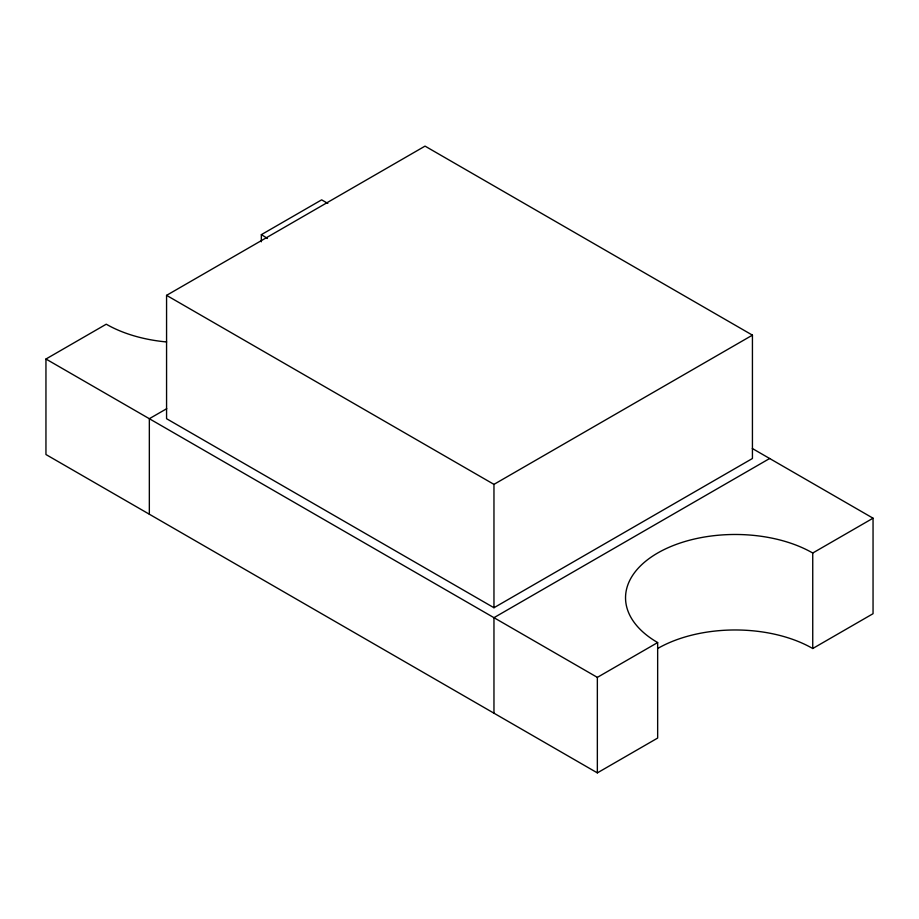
<?xml version="1.0" encoding="UTF-8"?>
<svg xmlns="http://www.w3.org/2000/svg" width="919" height="919" viewBox="0 0 919 919"><rect width="100%" height="100%" fill="white"/><g stroke="black" fill="none" stroke-linecap="round" stroke-linejoin="round"><path stroke-width="1.38" d="M657.659 648.515A109.66 63.308 0 0 1 812.741 648.515L873.05 613.697L873.05 518.201L812.741 553.02A109.66 63.308 0 0 0 657.659 553.02A109.66 63.308 0 0 0 657.659 642.553L657.659 738.06L597.35 772.879L45.95 454.526L45.95 359.019L106.259 324.2A109.66 63.308 0 0 0 166.626 341.96M261.341 241.789L261.341 234.667L321.65 199.848L327.807 203.398M166.569 295.355L425.037 146.121L752.431 335.148L752.431 458.501L493.962 607.735L166.569 418.708L166.569 295.355L493.962 484.37L752.431 335.148M166.73 408.679L149.338 418.708L149.338 514.215M769.662 458.501L493.962 617.683L493.962 713.19M45.95 359.019L597.35 677.372L657.659 642.553M752.305 448.483L873.05 518.201M812.741 553.02L812.741 648.515M597.35 677.372L597.35 772.879M493.962 484.37L493.962 607.735M261.341 234.667A109.66 63.308 0 0 1 267.406 238.469"/></g></svg>
